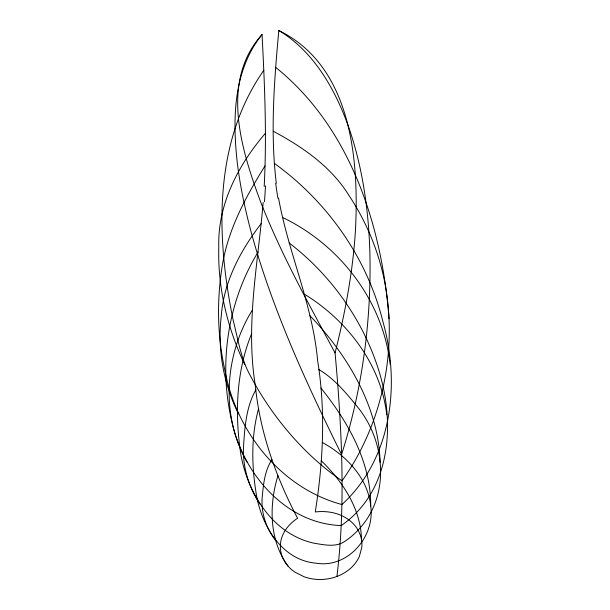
<?xml version="1.0" encoding="UTF-8"?>
<svg xmlns="http://www.w3.org/2000/svg" width="610" height="610" viewBox="0 0 610 610"><rect width="100%" height="100%" fill="white"/><g stroke="black" fill="none" stroke-linecap="round" stroke-linejoin="round"><path stroke-width="0.91" d="M276.299 183.198C270.131 132.454 274.203 81.191 278.808 30.5L279.09 30.637C351.246 66.132 359.031 158.592 355.493 229.558C353.518 262.712 348.157 295.583 341.005 327.997C339.152 336.323 337.177 344.627 335.058 352.893C335.538 358.131 336.003 363.377 336.453 368.631C337.338 379.016 338.131 389.416 338.84 399.817C342.789 458.613 344.139 517.867 336.918 576.473A41.045 34.152 -4.4 0 1 320.578 579.5A40.931 34.061 -4.4 0 1 304.337 576.869L294.95 572.165A40.916 34.053 -4.4 0 1 285.267 562.519L282.979 558.409A40.207 33.466 -4.5 0 1 280.379 545.088C280.875 533.788 288.355 524.181 297.588 518.256C275.842 476.898 259.868 432.116 255.308 385.398C245.342 324.329 258.106 263.238 263.162 202.421M264.191 186.561C266.86 135.908 264.709 85.171 262.033 34.564L261.804 34.831C219.966 81.465 241.285 149.793 260.5 201.582C280.981 254.057 308.446 303.368 335.058 352.893M336.918 576.473A41.045 34.16 -4.4 0 0 350.59 568.314A40.916 34.053 -4.4 0 0 359.328 556.526L361.768 547.536A40.916 34.053 -4.4 0 0 360.312 535.077L358.482 530.891A40.199 33.451 -4.3 0 0 349.286 520.2C339.686 512.812 327.112 510.532 315.271 511.958C323.208 461.983 325.77 410.843 317.635 360.716C312.648 304.664 288.446 253.074 278.541 198.097M258.632 408.403C250.558 437.827 251.633 469.685 257.26 499.506C263.886 528.916 283.315 560.491 316.293 563.213C347.875 568.505 375.241 536.396 370.712 506.025C367.952 477.973 346.045 455.411 322.377 442.494M277.946 475.701C268.804 505.179 269.162 540.651 288.217 566.324M251.602 333.8C235.887 371.97 234.728 415.189 241.019 455.548C248.384 494.138 272.769 533.727 313.372 543.068C323.643 544.753 335.95 547.75 345.039 541.215C353.251 535.671 360.373 528.58 366.023 520.444C377.293 504.18 381.913 483.913 380.274 464.309C378.825 444.171 371.284 424.629 358.932 408.677C347.166 394.212 335.035 379.077 318.771 369.492M258.114 251.999C227.355 302.316 218.266 364.948 231.968 422.128C243.291 473.757 285.571 523.624 341.211 525.576C390.179 491.858 395.242 426.161 379.717 373.495C364.33 321.912 331.825 275.644 289.117 242.94M255.88 389.843C245.944 407.16 244.77 427.945 243.451 447.458C242.711 467.618 248.895 487.703 260.173 504.363M265.037 165.882C245.967 196.473 228.224 229.032 222.383 265.053C216.573 300.265 217.267 336.636 225.159 371.467C236.512 432.078 281.256 488.32 341.928 504.531C392.032 458.766 400.617 384.087 382.866 321.455C367.06 257.771 327.341 201.651 274.332 163.35M263.787 70.333C212.875 142.862 216.169 237.526 233.241 320.585C237.976 338.977 240.775 358.352 250.047 375.15C258.922 392.093 269.399 408.174 281.218 423.203C298.587 445.178 318.855 465.026 342.035 480.84C379.191 428.555 395.227 362.02 387.297 298.481C382.859 261.705 369.37 226.219 348.928 195.375C331.062 166.568 302.575 146.88 273.188 131.219M252.151 310.398C224.51 355.043 220.492 416.073 247.119 462.197M261.301 223.473C240.416 250.435 223.71 281.835 221.232 316.422C217.358 349.743 223.611 383.964 238.502 413.984M262.033 34.564C232.921 70.73 232.379 120.04 237.427 163.968C242.582 204.708 253.63 244.473 267.035 283.215C287.501 342.111 313.929 398.688 341.562 454.511C362.302 389.363 371.528 320.669 369.873 252.365C368.57 209.474 362.5 166.377 348.203 125.782C334.684 88.503 313.67 51.514 278.808 30.5M265.403 133.285C238.251 164.975 217.595 204.175 218.792 246.936C217.617 287.523 227.301 327.989 244.755 364.528M271.9 459.696C264.504 470.943 263.36 484.988 262.125 498.065C261.171 513.193 266.105 528.42 275.529 540.262M282.453 217.427C339.579 244.679 383.034 300.806 390.133 364.277M304.68 294.371C346.976 320.25 381.136 364.551 386.732 414.8M321.272 460.748C342.591 481.42 360.937 508.801 361.471 539.461M275.667 67.352C350.498 127.597 382.066 225.982 389.035 318.801M309.918 315.698C347.57 354.997 378.574 406.626 380.106 462.365M320.89 387.983C347.723 421.373 371.063 461.907 370.712 506.025M265.495 185.829A2002.943 867.908 -38.7 0 1 264.473 201.704M277.924 198.197A1001.132 576.938 -9 0 1 275.705 183.282"/></g></svg>
